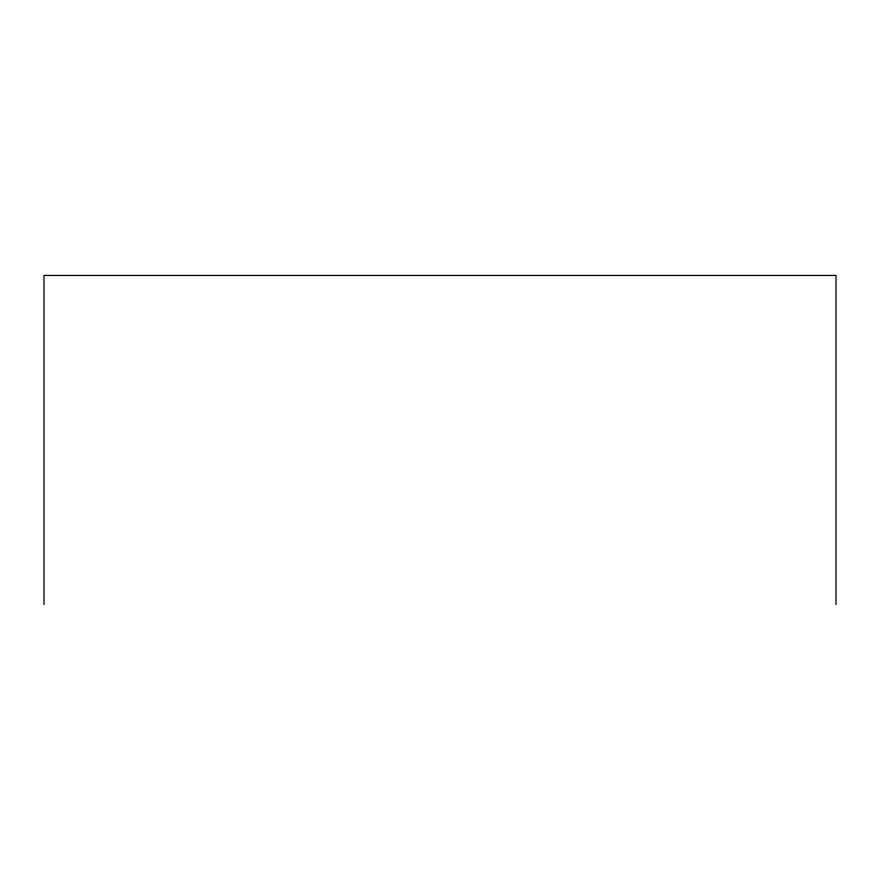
<?xml version="1.0" encoding="UTF-8"?>
<svg xmlns="http://www.w3.org/2000/svg" width="880" height="880" viewBox="0 0 880 880"><rect width="100%" height="100%" fill="white"/><g stroke="black" fill="none" stroke-linecap="round" stroke-linejoin="round"><path stroke-width="1.32" d="M836 604.549L836 275.451L44 275.451L44 604.549"/></g></svg>
